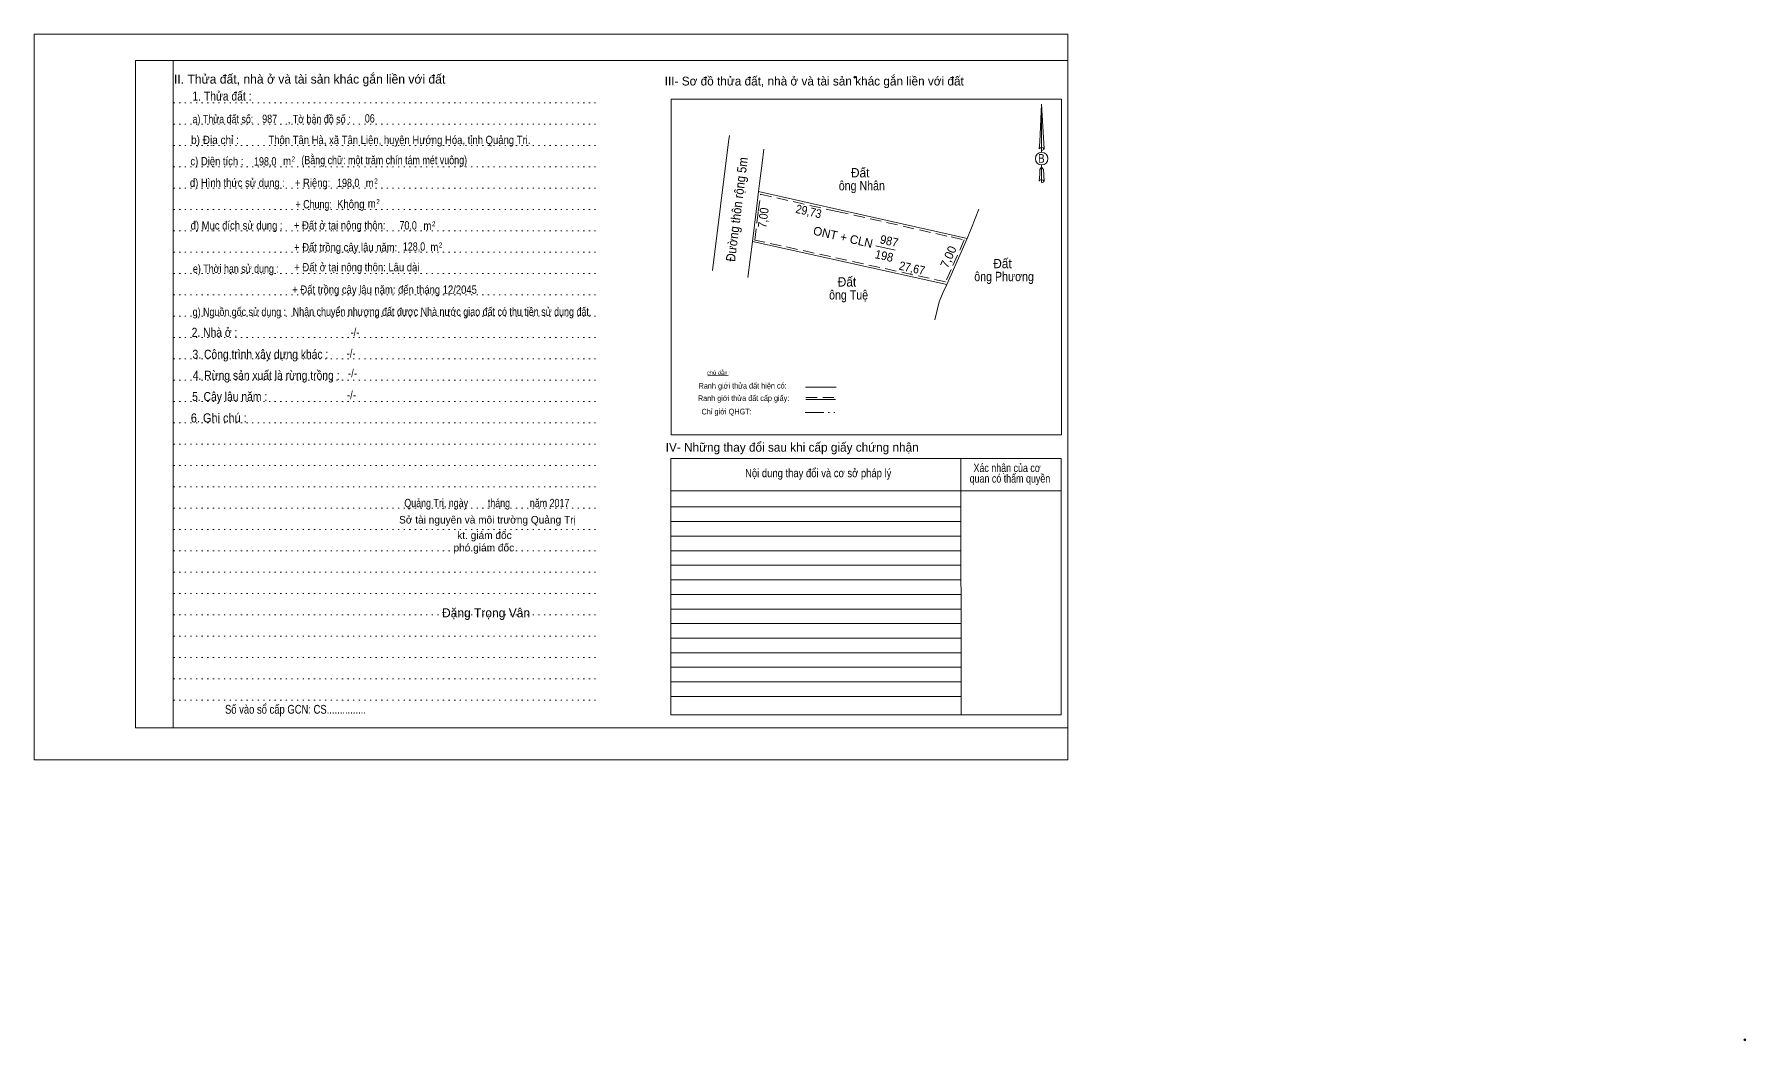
# Model space of a CAD drawing. Header units: metres. Extents: x 549363 to 550165, y 1838265 to 1838485.
# Drawn here: x 549510.9 to 549748.8, y 1838284.9 to 1838424.7 of the extents above; entities that cross this region are included whole.
import ezdxf
from ezdxf.enums import TextEntityAlignment as Align

# ---------------------------------------------------------------- set-up
doc = ezdxf.new("R2010")
doc.units = ezdxf.units.M
doc.header["$LTSCALE"] = 0.52
doc.header["$PDMODE"] = 32
doc.header["$PDSIZE"] = 0.26
for name, pattern in [('DASH_DOUBLE_DOT', [9.2, 5, -1.2, 0.3, -1.2, 0.3, -1.2]), ('DOTTED', [1.5, 0.3, -1.2]), ('MEDIUM_DASHED', [4.5, 3, -1.5])]:
    doc.linetypes.add(name, pattern=pattern)
for name, color, linetype, lineweight in [('1', 7, 'DOTTED', 13), ('15', 7, 'Continuous', 13), ('17', 7, 'Continuous', 13)]:
    doc.layers.add(name, color=color, linetype=linetype, lineweight=lineweight)

msp = doc.modelspace()

# ---------------------------------------------------------------- linework, layer by layer
at = {"layer": '1', "linetype": 'Continuous'}
for p, q in [((549524.96, 1838421.06), (549654.53, 1838421.06)), ((549524.96, 1838421.06), (549524.96, 1838328.31)), ((549654.53, 1838421.06), (549654.53, 1838327.53)), ((549524.96, 1838328.31), (549654.53, 1838328.31))]:
    msp.add_line(p, q, dxfattribs=at)
at = {"layer": '1'}
for p, q in [((549530.21, 1838421.06), (549530.21, 1838328.31)), ((549530.21, 1838421.06), (549530.21, 1838328.31)), ((549530.26, 1838415.18), (549589.44, 1838415.18)), ((549530.26, 1838412.22), (549589.44, 1838412.22)), ((549530.26, 1838409.25), (549589.44, 1838409.25)), ((549530.26, 1838406.29), (549589.44, 1838406.29)), ((549530.26, 1838403.33), (549589.44, 1838403.33)), ((549530.26, 1838400.36), (549589.44, 1838400.36)), ((549530.26, 1838397.39), (549589.44, 1838397.39)), ((549530.26, 1838394.44), (549589.44, 1838394.44)), ((549530.26, 1838391.45), (549589.44, 1838391.45)), ((549530.26, 1838388.5), (549589.44, 1838388.5)), ((549530.26, 1838385.53), (549589.44, 1838385.53)), ((549530.26, 1838382.56), (549589.44, 1838382.56)), ((549530.26, 1838379.6), (549589.44, 1838379.6)), ((549530.26, 1838376.64), (549589.44, 1838376.64)), ((549530.26, 1838373.67), (549589.44, 1838373.67)), ((549530.26, 1838370.71), (549589.44, 1838370.71)), ((549530.26, 1838367.74), (549589.44, 1838367.74)), ((549530.26, 1838364.77), (549589.44, 1838364.77)), ((549530.26, 1838361.82), (549589.44, 1838361.82)), ((549530.26, 1838358.85), (549589.44, 1838358.85)), ((549530.26, 1838355.88), (549589.44, 1838355.88)), ((549530.26, 1838352.91), (549589.44, 1838352.91)), ((549530.26, 1838349.96), (549589.44, 1838349.96)), ((549530.26, 1838346.99), (549589.44, 1838346.99)), ((549530.26, 1838344.02), (549589.44, 1838344.02)), ((549530.26, 1838341.05), (549589.44, 1838341.05)), ((549530.26, 1838338.1), (549589.44, 1838338.1)), ((549530.26, 1838335.13), (549589.44, 1838335.13)), ((549530.26, 1838332.16), (549589.44, 1838332.16))]:
    msp.add_line(p, q, dxfattribs=at)
at = {"layer": '1', "linetype": 'Continuous'}
for points in [[(549510.89, 1838323.9), (549654.53, 1838323.9), (549654.53, 1838424.7), (549510.89, 1838424.7)], [(549530.21, 1838421.06), (549654.53, 1838421.06), (549654.53, 1838328.31), (549530.21, 1838328.31)]]:
    msp.add_lwpolyline(points, close=True, dxfattribs=at)
at = {"layer": '15'}
for p, q in [((549605.17, 1838391.88), (549607.39, 1838409.77)), ((549607.5, 1838410.62), (549607.39, 1838409.77)), ((549611.7, 1838403.95), (549611.56, 1838402.83)), ((549611.56, 1838402.83), (549623.88, 1838400.07)), ((549623.88, 1838400.07), (549638.32, 1838396.83)), ((549641.16, 1838397.82), (549642.18, 1838400.4)), ((549640.57, 1838396.33), (549641.16, 1838397.82)), ((549610.08, 1838390.9), (549610.7, 1838395.88)), ((549610.7, 1838395.88), (549637.72, 1838389.94)), ((549627.85, 1838395.32), (549630.55, 1838394.69)), ((549638.32, 1838396.83), (549640.57, 1838396.33)), ((549638.32, 1838391.29), (549640.57, 1838396.33)), ((549637.72, 1838389.94), (549638.32, 1838391.29))]:
    msp.add_line(p, q, dxfattribs=at)
for points in [[(549612.29, 1838408.74), (549612.05, 1838406.79), (549611.7, 1838403.95)], [(549611.56, 1838402.83), (549611.22, 1838400.07), (549610.7, 1838395.88)], [(549636.65, 1838387.52), (549637.23, 1838388.84), (549637.72, 1838389.94)], [(549636.04, 1838385.03), (549636.32, 1838386.16), (549636.65, 1838387.52)]]:
    msp.add_lwpolyline(points, dxfattribs=at)
at = {"layer": '15', "linetype": 'MEDIUM_DASHED'}
for points in [[(549611.52, 1838400.07), (549611.82, 1838402.46), (549622.5, 1838400.07), (549638.32, 1838396.53)], [(549638.32, 1838392.02), (549637.55, 1838390.29), (549611.03, 1838396.11), (549611.52, 1838400.07)], [(549638.32, 1838396.53), (549640.15, 1838396.12), (549638.32, 1838392.02)]]:
    msp.add_lwpolyline(points, dxfattribs=at)
at = {"layer": '17'}
for p, q in [((549599.42, 1838415.7), (549599.42, 1838369.05)), ((549650.9, 1838414.97), (549651.23, 1838408.79)), ((549650.9, 1838414.97), (549651.23, 1838408.79)), ((549650.9, 1838414.97), (549651.23, 1838408.79)), ((549650.63, 1838409.75), (549650.57, 1838408.8)), ((549650.9, 1838409), (549650.9, 1838408.76)), ((549650.9, 1838408.76), (549650.9, 1838408.58)), ((549650.9, 1838408.58), (549650.9, 1838408.34)), ((549650.9, 1838408.58), (549650.9, 1838408.34)), ((549650.9, 1838408.58), (549650.9, 1838408.34)), ((549651.23, 1838408.79), (549651.23, 1838408.8)), ((549650.9, 1838406.25), (549650.9, 1838406.53)), ((549650.9, 1838406.25), (549650.9, 1838406.53)), ((549650.9, 1838406.25), (549650.9, 1838406.53)), ((549650.9, 1838406.25), (549651.15, 1838405.92)), ((549650.9, 1838406.25), (549651.15, 1838405.92)), ((549650.9, 1838406.25), (549651.15, 1838405.92)), ((549650.9, 1838404.5), (549650.9, 1838404.26)), ((549651.15, 1838405.92), (549651.23, 1838404.29)), ((549651.15, 1838405.92), (549651.23, 1838404.29)), ((549651.15, 1838405.92), (549651.23, 1838404.29)), ((549650.9, 1838404.26), (549650.9, 1838404.08)), ((549651.23, 1838404.29), (549651.23, 1838404.31)), ((549604.52, 1838377.24), (549607.35, 1838377.29)), ((549618.09, 1838375.66), (549622.36, 1838375.66)), ((549618.14, 1838373.93), (549622.23, 1838373.93)), ((549618.14, 1838373.93), (549622.23, 1838373.93)), ((549653.68, 1838369.05), (549599.42, 1838369.05)), ((549639.67, 1838365.76), (549639.7, 1838330.15)), ((549653.63, 1838365.76), (549653.61, 1838330.15)), ((549653.63, 1838361.24), (549599.38, 1838361.24)), ((549639.67, 1838359.02), (549599.38, 1838359.02)), ((549639.67, 1838356.99), (549599.38, 1838356.99)), ((549639.67, 1838354.97), (549599.38, 1838354.97)), ((549639.67, 1838352.94), (549599.38, 1838352.94)), ((549639.68, 1838350.91), (549599.38, 1838350.91)), ((549639.68, 1838348.89), (549599.38, 1838348.89)), ((549639.68, 1838346.86), (549599.38, 1838346.86)), ((549639.68, 1838344.83), (549599.38, 1838344.83)), ((549639.69, 1838342.82), (549599.38, 1838342.82)), ((549639.7, 1838340.79), (549599.38, 1838340.79)), ((549639.7, 1838338.77), (549599.38, 1838338.77)), ((549639.7, 1838336.74), (549599.38, 1838336.74)), ((549639.7, 1838334.71), (549599.38, 1838334.71)), ((549639.7, 1838332.7), (549599.38, 1838332.7)), ((549653.61, 1838330.15), (549599.38, 1838330.15))]:
    msp.add_line(p, q, dxfattribs=at)
at = {"layer": '17', "linetype": 'MEDIUM_DASHED'}
msp.add_line((549618.13, 1838374.23), (549622.33, 1838374.23), dxfattribs=at)
at = {"layer": '17', "linetype": 'DASH_DOUBLE_DOT'}
msp.add_line((549618.02, 1838372.12), (549622.29, 1838372.12), dxfattribs=at)
at = {"layer": '17'}
for points in [[(549653.68, 1838369.05), (549653.68, 1838415.7), (549599.42, 1838415.7)], [(549650.9, 1838409), (549650.9, 1838414.97), (549650.63, 1838409.75)], [(549650.9, 1838404.5), (549650.9, 1838406.25), (549650.67, 1838405.92), (549650.63, 1838405.26), (549650.57, 1838404.31)], [(549653.63, 1838365.76), (549599.38, 1838365.76), (549599.38, 1838330.15)]]:
    msp.add_lwpolyline(points, dxfattribs=at)
msp.add_ellipse((549650.909, 1838407.4138), major_axis=(0, 0.8806), ratio=0.983453, dxfattribs=at)
for centre, start_param, end_param in [((549650.9093, 1838408.7707), 1.57079633, 3.07445202), ((549650.9093, 1838408.7707), 0.06714063, 1.57079633), ((549650.9093, 1838408.7707), 4.71238898, 6.28318531), ((549650.9093, 1838404.2764), 1.57079633, 2.49106941), ((549650.9093, 1838404.2764), 0.06714063, 1.57079633), ((549650.9093, 1838404.2764), 2.49106941, 3.07427841), ((549650.9093, 1838404.2764), 4.71238898, 6.28318531)]:
    msp.add_ellipse(centre, major_axis=(0.3175, 0), ratio=0.655448, start_param=start_param, end_param=end_param, dxfattribs=at)
for p in [(549624.95, 1838418.73), (549748.63, 1838284.98)]:
    msp.add_point(p, dxfattribs=at)

# ---------------------------------------------------------------- texts
at = {"layer": '15'}
for s, height, rotation, width, p in [('Đường thôn rộng 5m', 1.3, 82.907, 0.9, (549609.1865, 1838400.2847)), ('7,00', 1.2, 82.946, 0.9, (549612.8053, 1838399.1263)), ('29,73', 1.2, 347.371, 0.9, (549618.3888, 1838399.5047)), ('987', 1.2, 347.17, 0.95, (549629.5818, 1838395.3872)), ('198', 1.2, 347.17, 0.95, (549628.8818, 1838393.3272)), ('27,67', 1.2, 347.601, 0.9, (549632.7612, 1838391.6218))]:
    msp.add_text(s, height=height, rotation=rotation, dxfattribs=dict(at, width=width)).set_placement(p, align=Align.CENTER)
for s, width, p in [('Đất ', 0.95, (549625.915, 1838404.81)), ('ông Nhân', 0.85, (549625.91, 1838403.01)), ('Đất ', 0.95, (549645.685, 1838392.19)), ('Đất ', 0.95, (549624.075, 1838389.64)), ('ông Phương', 0.85, (549645.68, 1838390.39)), ('ông Tuệ', 0.85, (549624.07, 1838387.84))]:
    msp.add_text(s, height=1.3, dxfattribs=dict(at, width=width)).set_placement(p, align=Align.CENTER)
for s, rotation, p in [('ONT + CLN', 347.17, (549623.1618, 1838395.9309)), ('7,00', 65.963, (549638.4881, 1838393.5256))]:
    msp.add_text(s, height=1.2, rotation=rotation, dxfattribs=at).set_placement(p, align=Align.CENTER)
at = {"layer": '17'}
for s, height, p in [('II. Thửa đất, nhà ở và tài sản khác gắn liền với đất', 1.26, (549549.165, 1838417.84)), ('III- Sơ đồ thửa đất, nhà ở và tài sản khác gắn liền với đất', 1.225, (549619.3, 1838417.58)), ('IV- Những thay đổi sau khi cấp giấy chứng nhận', 1.225, (549616.235, 1838366.7)), ('Sở tài nguyên và môi trường Quảng Trị', 1.05, (549573.875, 1838356.72)), ('kt. giám đốc', 1.05, (549573.465, 1838354.56)), ('phó giám đốc', 1.05, (549573.375, 1838352.84)), ('Đặng Trọng Vân', 1.247, (549573.68, 1838343.69))]:
    msp.add_text(s, height=height, dxfattribs=at).set_placement(p, align=Align.CENTER)
for s, height, width, p in [('1. Thửa đất :', 1.26, 0.85, (549536.98, 1838415.48)), ('a) Thửa đất số:              , Tờ bản đồ số : ', 1.155, 0.8, (549544.04, 1838412.34)), ('987', 1.16, 0.8, (549543.61, 1838412.37)), ('06', 1.155, 0.8, (549557.525, 1838412.43)), ('b) Địa chỉ : ', 1.155, 0.9, (549536.205, 1838409.44)), ('Thôn Tân Hà, xã Tân Liên, huyện Hướng Hóa, tỉnh Quảng Trị.', 1.16, 0.85, (549561.645, 1838409.44)), ('c) Diện tích :                                                   ', 1.155, 0.85, (549545.58, 1838406.49)), ('198,0', 1.16, 0.8, (549542.99, 1838406.46)), (' m', 1.155, 0.85, (549545.845, 1838406.52)), ('2', 0.7, 0.75, (549546.89, 1838407.02)), ('(Bằng chữ: một trăm chín tám mét vuông)', 1.16, 0.8, (549559.53, 1838406.64)), ('B', 1.21, 0.85, (549650.86, 1838406.84)), ('d) Hình thức sử dụng :', 1.155, 0.85, (549539.135, 1838403.49)), ('+ Riêng: ', 1.155, 0.85, (549549.765, 1838403.48)), ('198,0', 1.16, 0.8, (549554.53, 1838403.47)), ('2', 0.7, 0.75, (549558.39, 1838403.96)), (' m', 1.155, 0.85, (549557.335, 1838403.46)), ('       + Chung:', 1.155, 0.8, (549548.53, 1838400.5)), ('Không', 1.155, 0.85, (549554.89, 1838400.53)), (' m', 1.155, 0.85, (549557.615, 1838400.59)), ('2', 0.7, 0.75, (549558.67, 1838401.09)), ('đ) Mục đích sử dụng :', 1.155, 0.85, (549539.02, 1838397.56)), ('+ Đất ở tại nông thôn:', 1.155, 0.85, (549553.34, 1838397.57)), ('70,0', 1.16, 0.8, (549562.855, 1838397.57)), (' m', 1.155, 0.85, (549565.355, 1838397.52)), ('2', 0.7, 0.75, (549566.41, 1838398.01)), ('+ Đất trồng cây lâu năm:', 1.155, 0.85, (549554.17, 1838394.52)), ('128,0', 1.16, 0.8, (549563.67, 1838394.62)), (' m', 1.155, 0.85, (549566.325, 1838394.56)), ('2', 0.7, 0.75, (549567.38, 1838395.06)), ('e) Thời hạn sử dụng :', 1.155, 0.8, (549538.915, 1838391.55)), ('+ Đất ở tại nông thôn: Lâu dài', 1.155, 0.85, (549555.725, 1838391.76)), ('+ Đất trồng cây lâu năm: đến tháng 12/2045', 1.155, 0.85, (549559.58, 1838388.64)), ('g) Nguồn gốc sử dụng :', 1.155, 0.8, (549539.405, 1838385.55)), ('Nhận chuyển nhượng đất được Nhà nước giao đất có thu tiền sử dụng đất.', 1.16, 0.8, (549567.57, 1838385.57)), ('2. Nhà ở :', 1.26, 0.85, (549535.945, 1838382.65)), ('-/-', 1.155, 0.85, (549555.46, 1838382.72)), ('3. Công trình xây dựng khác :', 1.26, 0.85, (549542.325, 1838379.61)), ('-/-', 1.155, 0.85, (549554.93, 1838379.79)), ('4. Rừng sản xuất là rừng trồng :', 1.26, 0.85, (549543.125, 1838376.68)), ('-/-', 1.155, 0.85, (549555.12, 1838377.03)), ('5. Cây lâu năm :', 1.26, 0.85, (549538.05, 1838373.73)), ('-/-', 1.155, 0.85, (549554.98, 1838374)), ('6. Ghi chú :', 1.26, 0.9, (549536.535, 1838370.76)), ('Nội dung thay đổi và cơ sở pháp lý', 1.155, 0.85, (549619.85, 1838363.15)), ('Xác nhận của cơ', 1.155, 0.8, (549646.095, 1838363.87)), (' quan có thẩm quyền', 1.155, 0.8, (549646.32, 1838362.4)), ('Quảng Trị, ngày        tháng        năm 2017', 1.155, 0.8, (549573.795, 1838358.99)), ('Số vào sổ cấp GCN: CS...............', 1.225, 0.8, (549547.2, 1838330.29))]:
    msp.add_text(s, height=height, dxfattribs=dict(at, width=width)).set_placement(p, align=Align.CENTER)
for s, height, width, p in [('Ranh giới thửa đất hiện có:', 0.7904, 0.8, (549609.3441, 1838375.4623)), ('Ranh giới thửa đất cấp giấy:', 0.787, 0.8, (549609.4791, 1838373.7427)), ('Chỉ giới QHGT:', 0.7835, 0.85, (549607.1241, 1838371.8773))]:
    msp.add_text(s, height=height, rotation=0.135, dxfattribs=dict(at, width=width)).set_placement(p, align=Align.CENTER)
msp.add_text('chú dẫn :', height=0.5805, rotation=359.974, dxfattribs=at).set_placement((549606.0349, 1838377.3792), align=Align.CENTER)

doc.saveas('drawing.dxf')
